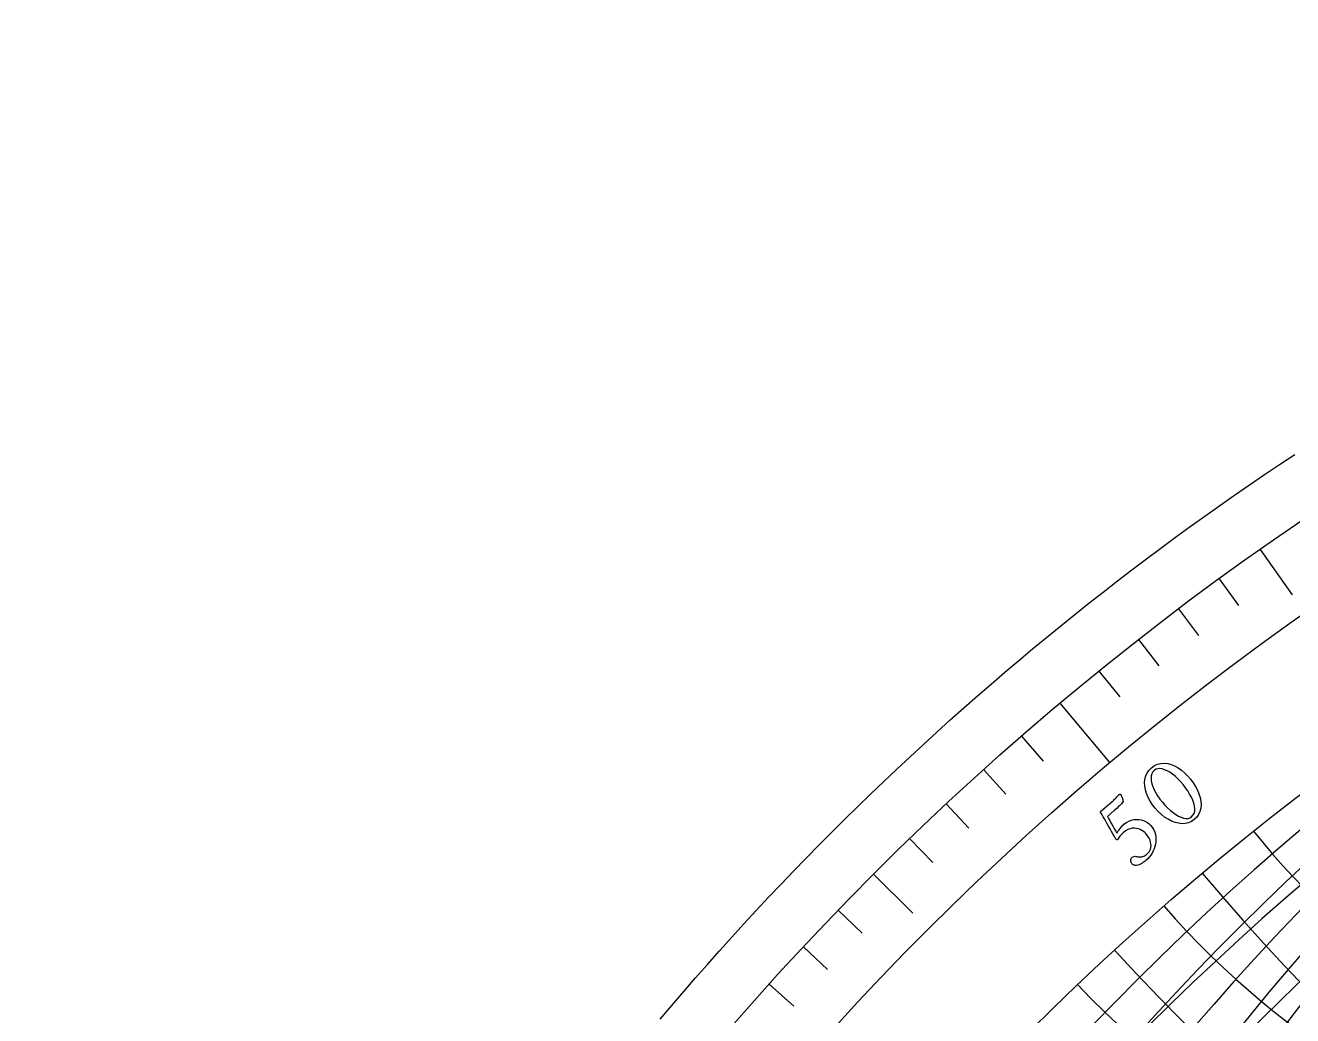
# Model space of a CAD drawing. Header units: millimetres. Extents: x -78 to 78, y -78 to 100.
# Drawn here: x -76.44 to -42.99, y 50.32 to 76.44 of the extents above; entities that cross this region are included whole.
import ezdxf

# ---------------------------------------------------------------- set-up
doc = ezdxf.new("R2010")
doc.units = ezdxf.units.MM
for name, color, linetype in [('CUT_OUTER', 1, 'Continuous'), ('ENGRAVE', 7, 'Continuous'), ('ENGRAVE_FINE', 8, 'Continuous'), ('TEXT', 5, 'Continuous')]:
    doc.layers.add(name, color=color, linetype=linetype)

msp = doc.modelspace()

# ---------------------------------------------------------------- linework, layer by layer
at = {"layer": 'CUT_OUTER'}
msp.add_lwpolyline([(-59.683, 50.2189), (-59.3738, 50.5841), (-59.0623, 50.9475), (-58.7486, 51.3089), (-58.4326, 51.6684), (-58.1145, 52.026), (-57.7942, 52.3816), (-57.4717, 52.7352), (-57.147, 53.0869), (-56.8202, 53.4365), (-56.4913, 53.7842), (-56.1602, 54.1298), (-55.827, 54.4733), (-55.4917, 54.8149), (-55.1543, 55.1543), (-54.8149, 55.4917), (-54.4733, 55.827), (-54.1298, 56.1602), (-53.7842, 56.4913), (-53.4365, 56.8202), (-53.0869, 57.147), (-52.7352, 57.4717), (-52.3816, 57.7942), (-52.026, 58.1145), (-51.6684, 58.4326), (-51.3089, 58.7486), (-50.9475, 59.0623), (-50.5841, 59.3738), (-50.2189, 59.683), (-49.8517, 59.9901), (-49.4827, 60.2948), (-49.1118, 60.5973), (-48.739, 60.8975), (-48.3645, 61.1954), (-47.9881, 61.491), (-47.6099, 61.7843), (-47.2299, 62.0753), (-46.8481, 62.3639), (-46.4645, 62.6502), (-46.0793, 62.9341), (-45.6922, 63.2157), (-45.3035, 63.4948), (-44.913, 63.7716), (-44.5209, 64.046), (-44.1271, 64.318), (-43.7316, 64.5875), (-43.3345, 64.8546), (-42.9357, 65.1193)], dxfattribs=at)
at = {"layer": 'ENGRAVE'}
for points in [[(-43.8442, 62.616), (-43.0053, 61.418)], [(-49.1347, 58.5564), (-47.8186, 56.988)], [(-54.0512, 54.0512), (-53.0171, 53.0171)]]:
    msp.add_lwpolyline(points, dxfattribs=at)
for radius in [76.44, 76.44, 74.3925, 70.59, 70.59, 70.59]:
    msp.add_circle((0, 0), radius, dxfattribs=at)
for centre, radius, start, end in [((12.4469, 0), 71.679, 100, 260), ((25.6927, 0), 75.1203, 110, 250), ((0, 92.1487), 59.232, 220, 320)]:
    msp.add_arc(centre, radius, start, end, dxfattribs=at)
at = {"layer": 'ENGRAVE_FINE'}
for points in [[(-44.9303, 61.8413), (-44.4145, 61.1313)], [(-46.0027, 61.0477), (-45.4746, 60.3469)], [(-47.0612, 60.2355), (-46.5209, 59.5441)], [(-48.1053, 59.405), (-47.553, 58.7231)], [(-50.1492, 57.69), (-49.5735, 57.0277)], [(-51.1483, 56.806), (-50.5612, 56.1539)], [(-52.132, 55.9047), (-51.5335, 55.2629)], [(-53.0997, 54.9863), (-52.4901, 54.3551)], [(-54.9863, 53.0997), (-54.3551, 52.4901)], [(-55.9047, 52.132), (-55.2629, 51.5335)], [(-56.806, 51.1483), (-56.1539, 50.5612)]]:
    msp.add_lwpolyline(points, dxfattribs=at)
for centre, radius, start, end in [((3.082, 0), 70.6573, 92.499999, 267.500001), ((6.1758, 0), 70.8596, 95, 265), ((9.2933, 0), 71.1991, 97.5, 262.5), ((15.6494, 0), 72.3039, 102.5, 257.5), ((18.9145, 0), 73.0801, 105, 255), ((22.2569, 0), 74.0157, 107.5, 252.5), ((29.2393, 0), 76.4061, 112.5, 247.5), ((32.9167, 0), 77.8874, 115, 245), ((-31.8393, 72.9351), 36.7468, 231.08333, 356.08333), ((-31.1614, 71.3822), 32.9167, 228.58333, 358.58333), ((-30.5687, 70.0246), 29.2393, 226.08333, 1.08333), ((-30.0543, 68.8462), 25.6927, 223.58333, 3.58333), ((-32.6108, 74.7025), 40.7552, 233.58333, 353.58333), ((-29.6124, 67.8338), 22.2569, 221.08333, 6.08333), ((-33.486, 76.7073), 44.9708, 236.08333, 351.08333), ((-29.2381, 66.9764), 18.9145, 218.58333, 8.58333), ((-34.4769, 78.9771), 49.4277, 238.58333, 348.58333), ((-35.598, 81.5453), 54.1656, 241.08333, 346.08333), ((-36.8671, 84.4524), 59.232, 243.583333, 343.583333), ((-38.3056, 87.7475), 64.6838, 246.083333, 341.083333), ((-39.94, 91.4915), 70.59, 248.583333, 338.583333), ((2.8246, 1.2331), 70.6573, 116.083333, 291.083334), ((5.66, 2.4708), 70.8596, 118.583333, 288.583334), ((8.5172, 3.7181), 71.1991, 121.083333, 286.083334), ((11.4073, 4.9798), 71.679, 123.583333, 283.583333), ((14.3424, 6.2611), 72.3039, 126.083333, 281.083333), ((17.3348, 7.5674), 73.0801, 128.583333, 278.583333), ((20.398, 8.9046), 74.0157, 131.083333, 276.083333), ((23.5468, 10.2792), 75.1203, 133.583333, 273.583333), ((26.7972, 11.6981), 76.4061, 136.083333, 271.083333), ((30.1674, 13.1694), 77.8874, 138.583333, 268.583333), ((33.6777, 14.7018), 79.5819, 141.083333, 266.083333), ((37.3513, 16.3054), 81.5103, 143.583333, 263.583333), ((-41.8032, 95.7596), 77.0355, 251.083333, 336.083333), ((-43.9365, 100.6464), 84.1259, 253.583333, 333.583333), ((-46.3923, 106.2719), 91.9947, 256.083333, 331.083333), ((-49.2381, 112.791), 100.813, 258.583333, 328.583333), ((-52.5625, 120.4063), 110.8041, 261.083333, 326.083333), ((-56.4836, 129.3885), 122.2655, 263.583333, 323.583333), ((-61.1628, 140.1071), 135.6021, 266.083333, 321.083333), ((-66.8258, 153.0797), 151.3807, 268.583333, 318.583333), ((0, 95.7442), 64.6838, 222.5, 317.5), ((-73.7994, 169.0543), 170.4193, 271.083333, 316.083333)]:
    msp.add_arc(centre, radius, start, end, dxfattribs=at)
at = {"layer": 'TEXT'}
for points in [[(-46.7129, 56.8564), (-46.6346, 56.9108), (-46.5527, 56.9485), (-46.4671, 56.9695), (-46.3779, 56.9738), (-46.287, 56.9632), (-46.1962, 56.9395), (-46.1055, 56.9027), (-46.0149, 56.8529), (-45.9263, 56.7919), (-45.8416, 56.7217), (-45.7607, 56.6423), (-45.6835, 56.5537), (-45.6132, 56.4596), (-45.5527, 56.3636), (-45.502, 56.2659), (-45.4611, 56.1664), (-45.4312, 56.0673), (-45.4135, 55.9709), (-45.4081, 55.8773), (-45.4149, 55.7864), (-45.4354, 55.7005), (-45.471, 55.622), (-45.5217, 55.5508), (-45.5876, 55.4868), (-45.6614, 55.4361), (-45.7399, 55.4011), (-45.8234, 55.3818), (-45.9118, 55.3782), (-46.0029, 55.3887), (-46.0942, 55.4117), (-46.1858, 55.4473), (-46.2777, 55.4954), (-46.3679, 55.5545), (-46.4543, 55.6229), (-46.5369, 55.7007), (-46.6156, 55.7878), (-46.6875, 55.8808), (-46.7495, 55.9757), (-46.8016, 56.0728), (-46.8437, 56.1719), (-46.8745, 56.2709), (-46.8924, 56.3675), (-46.8975, 56.4616), (-46.8898, 56.5533), (-46.8681, 56.6401), (-46.8313, 56.7196), (-46.7796, 56.7917), (-46.7129, 56.8564)], [(-46.6374, 56.7871), (-46.677, 56.746), (-46.7049, 56.6974), (-46.7212, 56.6411), (-46.7259, 56.5773), (-46.72, 56.5078), (-46.7046, 56.4345), (-46.6797, 56.3573), (-46.6454, 56.2764), (-46.6025, 56.1934), (-46.552, 56.1103), (-46.494, 56.0271), (-46.4285, 55.9437), (-46.3593, 55.8648), (-46.2886, 55.7929), (-46.2164, 55.7279), (-46.1427, 55.67), (-46.0696, 55.6202), (-45.9992, 55.5798), (-45.9313, 55.549), (-45.8662, 55.5275), (-45.8055, 55.5169), (-45.751, 55.5184), (-45.7027, 55.5322), (-45.6607, 55.5581), (-45.6195, 55.6008), (-45.5909, 55.6509), (-45.5752, 55.7082), (-45.5721, 55.7728), (-45.5802, 55.843), (-45.598, 55.9172), (-45.6254, 55.9952), (-45.6626, 56.0772), (-45.7077, 56.161), (-45.7593, 56.2446), (-45.8172, 56.3281), (-45.8816, 56.4112), (-45.9505, 56.4916), (-46.0202, 56.5642), (-46.0907, 56.629), (-46.1621, 56.6862), (-46.2328, 56.7347), (-46.3013, 56.7736), (-46.3677, 56.8029), (-46.4317, 56.8226), (-46.4918, 56.8316), (-46.5462, 56.8287), (-46.5947, 56.8138), (-46.6374, 56.7871)], [(-47.4409, 55.3627), (-47.3777, 55.4107), (-47.3133, 55.4477), (-47.2476, 55.4736), (-47.1807, 55.4885), (-47.1142, 55.4938), (-47.0496, 55.4912), (-46.9869, 55.4807), (-46.9262, 55.4622), (-46.8692, 55.437), (-46.8176, 55.406), (-46.7714, 55.3693), (-46.7305, 55.327), (-46.689, 55.272), (-46.6555, 55.2147), (-46.6298, 55.1551), (-46.6121, 55.0931), (-46.6015, 55.0301), (-46.5974, 54.9671), (-46.5997, 54.9042), (-46.6084, 54.8413), (-46.6229, 54.7794), (-46.6428, 54.7191), (-46.6679, 54.6605), (-46.6983, 54.6036), (-46.7333, 54.5493), (-46.7722, 54.4985), (-46.8151, 54.4512), (-46.8619, 54.4075), (-46.8839, 54.3898), (-46.9097, 54.3714), (-46.9393, 54.3523), (-46.9726, 54.3324), (-47.0078, 54.3137), (-47.0431, 54.2979), (-47.0784, 54.2851), (-47.1138, 54.2753), (-47.1223, 54.2754), (-47.1336, 54.2768), (-47.1479, 54.2793), (-47.1651, 54.2831), (-47.1827, 54.2885), (-47.1985, 54.296), (-47.2125, 54.3056), (-47.2245, 54.3173), (-47.2413, 54.34), (-47.253, 54.3634), (-47.2595, 54.3876), (-47.2609, 54.4126), (-47.2577, 54.4366), (-47.2505, 54.458), (-47.2395, 54.4767), (-47.2244, 54.4927), (-47.2025, 54.5081), (-47.1793, 54.5173), (-47.1548, 54.5205), (-47.129, 54.5176), (-47.1028, 54.5121), (-47.0773, 54.5077), (-47.0525, 54.5044), (-47.0284, 54.502), (-47.0009, 54.5017), (-46.9739, 54.5048), (-46.9474, 54.5115), (-46.9214, 54.5217), (-46.8963, 54.5343), (-46.8727, 54.5483), (-46.8504, 54.5636), (-46.8295, 54.5802), (-46.8035, 54.6059), (-46.7806, 54.6356), (-46.7609, 54.6693), (-46.7443, 54.707), (-46.7327, 54.7482), (-46.7276, 54.7926), (-46.7291, 54.8402), (-46.7371, 54.8909), (-46.7534, 54.9442), (-46.7797, 54.9995), (-46.8159, 55.0567), (-46.862, 55.1158), (-46.8927, 55.1477), (-46.9281, 55.1766), (-46.9682, 55.2027), (-47.0131, 55.2259), (-47.0617, 55.2442), (-47.113, 55.2555), (-47.1671, 55.2599), (-47.2238, 55.2573), (-47.2824, 55.2454), (-47.3417, 55.2218), (-47.4018, 55.1866), (-47.4626, 55.1397), (-47.4808, 55.1231), (-47.5008, 55.1026), (-47.5228, 55.0785), (-47.5466, 55.0505), (-47.5692, 55.0223), (-47.5875, 54.9971), (-47.6013, 54.9749), (-47.6108, 54.9559), (-47.6145, 54.9538), (-47.6191, 54.9529), (-47.6245, 54.9535), (-47.6309, 54.9553), (-47.6375, 54.9581), (-47.6435, 54.9616), (-47.6489, 54.9659), (-47.6538, 54.9709), (-47.6928, 55.0396), (-47.7317, 55.1084), (-47.7706, 55.1772), (-47.8095, 55.2461), (-47.8477, 55.3138), (-47.8846, 55.3791), (-47.9201, 55.4421), (-47.9542, 55.5028), (-47.9863, 55.5595), (-48.0155, 55.6104), (-48.042, 55.6557), (-48.0656, 55.6952), (-47.7524, 55.964), (-47.7307, 55.9829), (-47.7092, 56.0027), (-47.6878, 56.0232), (-47.6666, 56.0444), (-47.6465, 56.0653), (-47.6285, 56.0847), (-47.6124, 56.1026), (-47.5984, 56.1191), (-47.587, 56.1328), (-47.5788, 56.1425), (-47.5739, 56.1484), (-47.5723, 56.1504), (-47.5644, 56.1517), (-47.5572, 56.153), (-47.5506, 56.1542), (-47.5446, 56.1554), (-47.5392, 56.1558), (-47.5343, 56.1549), (-47.5299, 56.1526), (-47.526, 56.1489), (-47.5227, 56.144), (-47.5182, 56.1358), (-47.5124, 56.1241), (-47.5055, 56.1091), (-47.498, 56.0918), (-47.4908, 56.073), (-47.4839, 56.0529), (-47.4772, 56.0315), (-47.4714, 56.0096), (-47.4672, 55.9882), (-47.4646, 55.9673), (-47.4636, 55.9469), (-47.4847, 55.9254), (-47.5079, 55.902), (-47.5333, 55.8767), (-47.5608, 55.8495), (-47.5911, 55.8205), (-47.6244, 55.7898), (-47.6609, 55.7572), (-47.7006, 55.7228), (-47.8784, 55.5701), (-47.8474, 55.5146), (-47.8159, 55.4589), (-47.7839, 55.4028), (-47.7515, 55.3465), (-47.7193, 55.2906), (-47.6883, 55.2358), (-47.6585, 55.1821), (-47.6298, 55.1295), (-47.6137, 55.1577), (-47.5937, 55.1881), (-47.5697, 55.2208), (-47.5418, 55.2556), (-47.513, 55.2893), (-47.4866, 55.3183), (-47.4626, 55.3428), (-47.4409, 55.3627)]]:
    msp.add_lwpolyline(points, close=True, dxfattribs=at)

doc.saveas('drawing.dxf')
